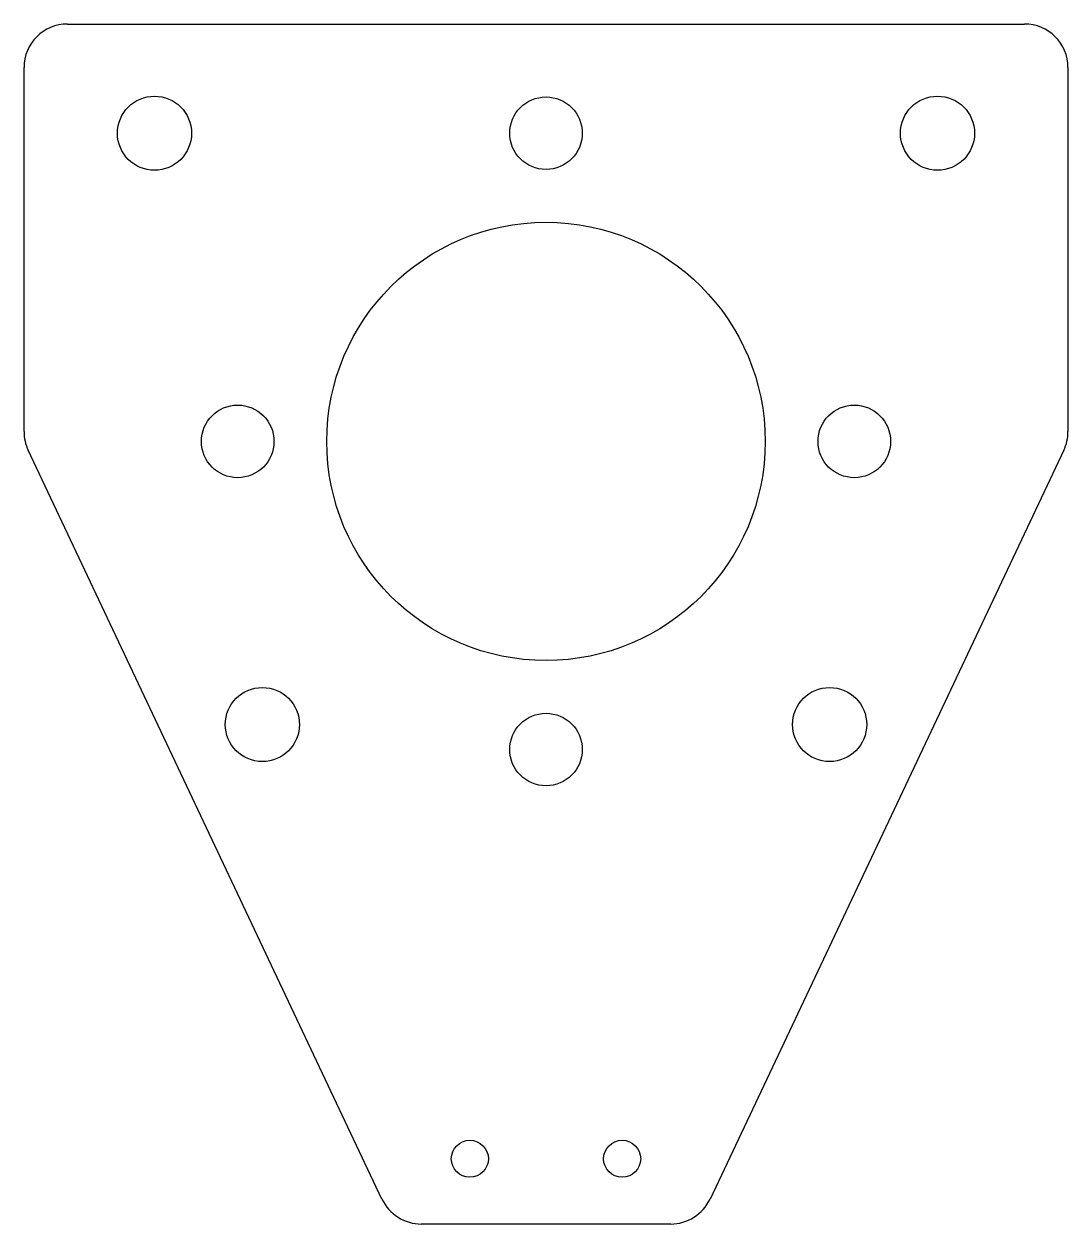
# Model space of a CAD drawing. Header units: inches. Extents: x -1.5 to 1.5, y -2.25 to 1.2.
import ezdxf

# ---------------------------------------------------------------- set-up
doc = ezdxf.new("R2010")
doc.units = ezdxf.units.IN
doc.header["$MEASUREMENT"] = 0

msp = doc.modelspace()

# ---------------------------------------------------------------- linework, layer by layer
at = {"linetype": 'Continuous', "lineweight": 25}
for p, q in [((-1.375, 1.2), (1.375, 1.2)), ((-1.5, 0.028), (-1.5, 1.075)), ((1.5, 1.075), (1.5, 0.028)), ((-0.4713, -2.1784), (-1.488, -0.0253)), ((1.488, -0.0253), (0.4713, -2.1784)), ((0.3583, -2.25), (-0.3583, -2.25))]:
    msp.add_line(p, q, dxfattribs=at)
for centre, radius in [((-1.125, 0.886), 0.1065), ((0, 0.886), 0.1043), ((1.125, 0.886), 0.1065), ((0, 0), 0.63), ((-0.886, 0), 0.1043), ((0.886, 0), 0.1043), ((-0.815, -0.814), 0.1065), ((0.815, -0.814), 0.1065), ((0, -0.886), 0.1043), ((-0.2188, -2.0625), 0.0533), ((0.2188, -2.0625), 0.0533)]:
    msp.add_circle(centre, radius, dxfattribs=at)
for centre, start, end in [((-1.375, 1.075), 90, 180), ((1.375, 1.075), 0, 90), ((-1.375, 0.028), 180, 205.2777), ((1.375, 0.028), 334.7223, 0), ((-0.3583, -2.125), 205.2777, 270), ((0.3583, -2.125), 270, 334.7223)]:
    msp.add_arc(centre, 0.125, start, end, dxfattribs=at)

doc.saveas('drawing.dxf')
